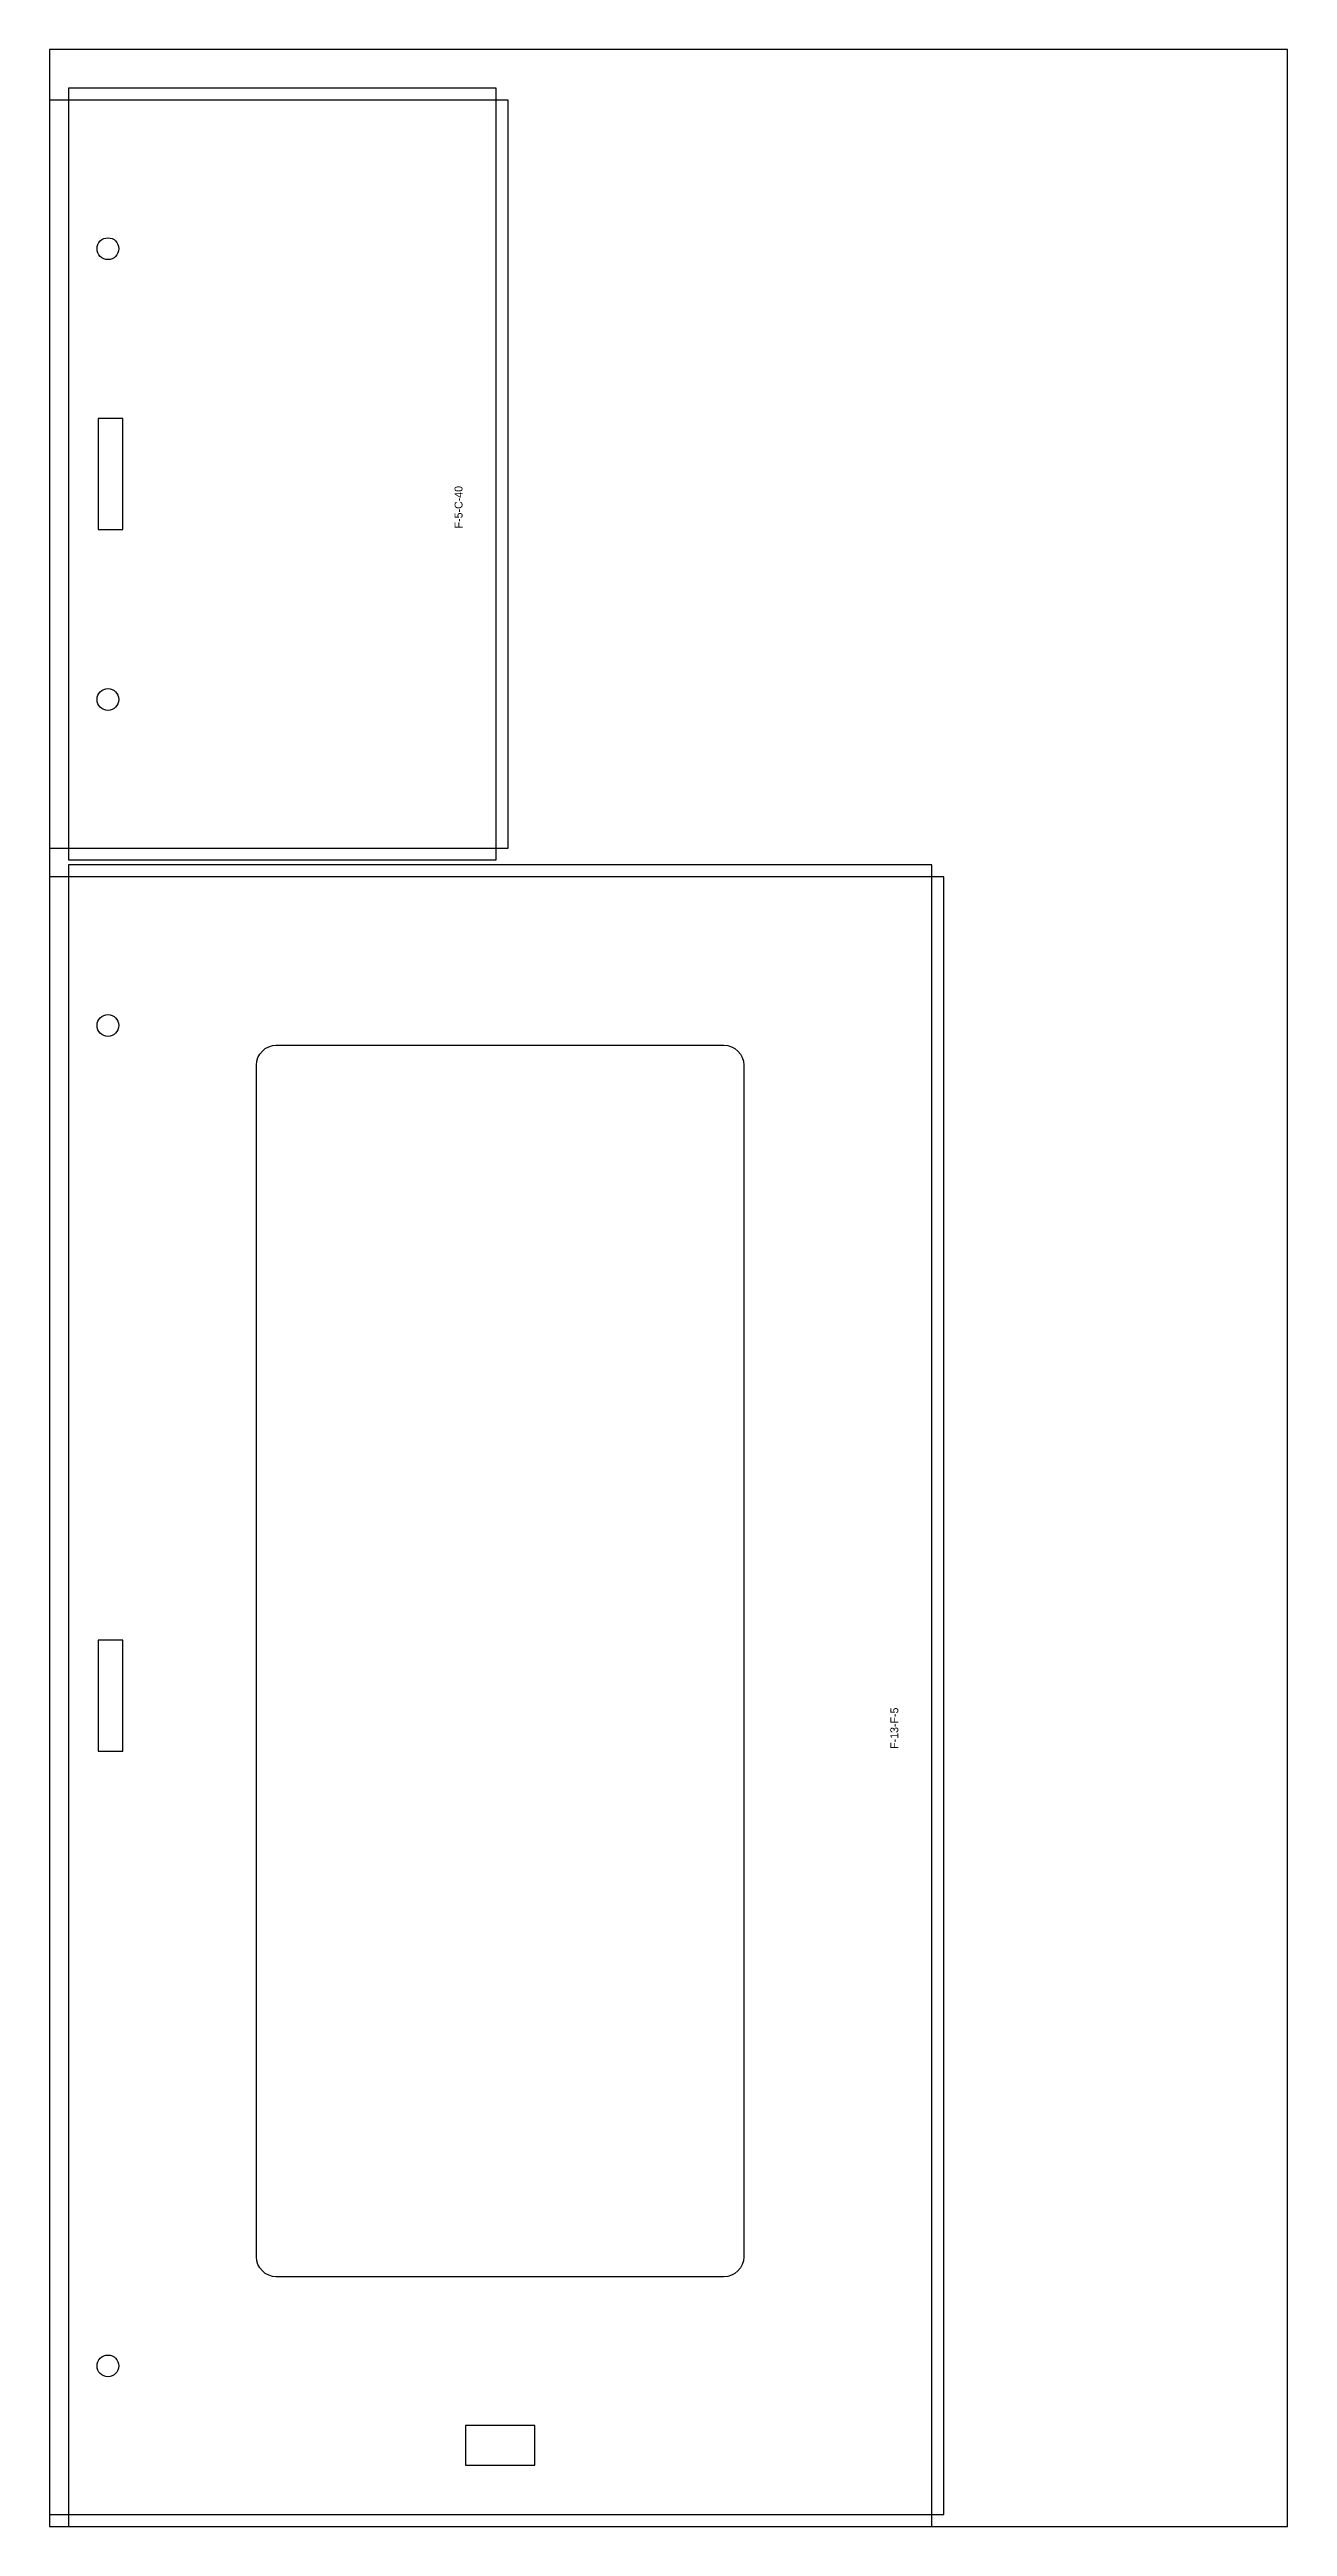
# Model space of a CAD drawing. Header units: metres. Extents: x 0 to 1250, y 0 to 2500.
import ezdxf
from ezdxf.enums import TextEntityAlignment as Align

# ---------------------------------------------------------------- set-up
doc = ezdxf.new("R2010")
doc.units = ezdxf.units.M
for name, color, linetype in [('BIN', 2, 'Continuous'), ('CUT', 4, 'Continuous'), ('DIMENSIONS', 1, 'Continuous')]:
    doc.layers.add(name, color=color, linetype=linetype)

msp = doc.modelspace()

# ---------------------------------------------------------------- linework, layer by layer
at = {"layer": 'BIN'}
msp.add_lwpolyline([(0, 0), (1250, 0), (1250, 2500), (0, 2500), (0, 0)], dxfattribs=at)
at = {"layer": 'CUT'}
for points in [[(19, 1682), (451, 1682), (451, 2461), (19, 2461), (19, 1682)], [(0, 1694), (463, 1694), (463, 2449), (0, 2449), (0, 1694)], [(49, 2015.5), (74, 2015.5), (74, 2127.5), (49, 2127.5), (49, 2015.5)], [(19, 0), (891, 0), (891, 1677), (19, 1677), (19, 0)], [(0, 12), (903, 12), (903, 1665), (0, 1665), (0, 12)], [(229, 1495), (681, 1495), (684.9, 1494.6), (688.7, 1493.5), (692.1, 1491.6), (695.1, 1489.1), (697.6, 1486.1), (699.5, 1482.7), (700.6, 1478.9), (701, 1475), (701, 272), (700.6, 268.1), (699.5, 264.3), (697.6, 260.9), (695.1, 257.9), (692.1, 255.4), (688.7, 253.5), (684.9, 252.4), (681, 252), (229, 252), (225.1, 252.4), (221.3, 253.5), (217.9, 255.4), (214.9, 257.9), (212.4, 260.9), (210.5, 264.3), (209.4, 268.1), (209, 272), (209, 1475), (209.4, 1478.9), (210.5, 1482.7), (212.4, 1486.1), (214.9, 1489.1), (217.9, 1491.6), (221.3, 1493.5), (225.1, 1494.6), (229, 1495)], [(49, 782.5), (74, 782.5), (74, 894.5), (49, 894.5), (49, 782.5)], [(420, 62), (490, 62), (490, 102), (420, 102), (420, 62)]]:
    msp.add_lwpolyline(points, dxfattribs=at)
for centre in [(59, 2299), (59, 1844), (59, 1515), (59, 162)]:
    msp.add_circle(centre, 11, dxfattribs=at)

# ---------------------------------------------------------------- texts
at = {"layer": 'DIMENSIONS'}
for s, p in [('F-5-C-40', (413, 2059.5)), ('F-13-F-5', (853, 826.5))]:
    msp.add_text(s, height=8, rotation=90, dxfattribs=at).set_placement(p, align=Align.MIDDLE_RIGHT)

doc.saveas('drawing.dxf')
